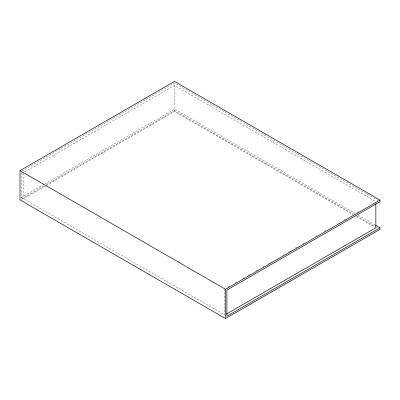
<?xml version="1.0" encoding="UTF-8"?>
<svg xmlns="http://www.w3.org/2000/svg" width="400" height="400" viewBox="0 0 400 400"><rect width="100%" height="100%" fill="white"/><g stroke="black" fill="none" stroke-linecap="round" stroke-linejoin="round"><path stroke-width="0.3" stroke-dasharray="2 1.5" d="M21.925 171.11L174.485 83.03L377.835 200.43M24.54 171.995L174.485 85.425L375.31 201.37M21.385 172.665L21.385 197.52L44.105 184.4M44.645 184.09L174.485 109.13L355.12 213.415M21.08 199.295L44.305 185.885M46.47 184.635L174.485 110.725L353.5 214.08M45.575 185.95L23.46 198.72L23.46 172.62M46.115 185.64L174.485 111.525L353.175 214.69M228.06 287.005L230.215 285.76M235.07 282.96L237.225 281.71M242.62 278.6L244.24 277.665M248.015 275.485L250.17 274.24M255.565 271.125L257.185 270.19M262.58 267.075L264.735 265.83M268.51 263.65L271.75 261.78M282.535 255.555L284.695 254.31M288.47 252.13L291.705 250.26M295.48 248.08L298.715 246.21M302.49 244.03L304.65 242.785M315.44 236.56L317.595 235.315M324.07 231.575L326.225 230.33M344.025 220.055L346.18 218.81M356.97 212.58L359.125 211.335M358.365 215.29L375.135 224.97M356.745 215.95L375.135 226.57M375.675 226.88L377.835 228.13M356.415 216.56L374.77 227.155M21.385 197.52L224.82 314.975L224.82 288.875M174.485 85.425L174.485 111.525"/><path stroke-width="0.6" d="M20 170.62L174.485 81.43L380 200.08L380 201.68L226.895 290.075L226.895 316.175L380 227.78L380 229.38L225.515 318.57L20 199.92L20 170.62L225.515 289.275L380 200.08M226.44 314.04L375.85 227.78L375.85 203.545M375.675 225.28L380 227.78M225.515 289.275L225.515 318.57"/></g></svg>
